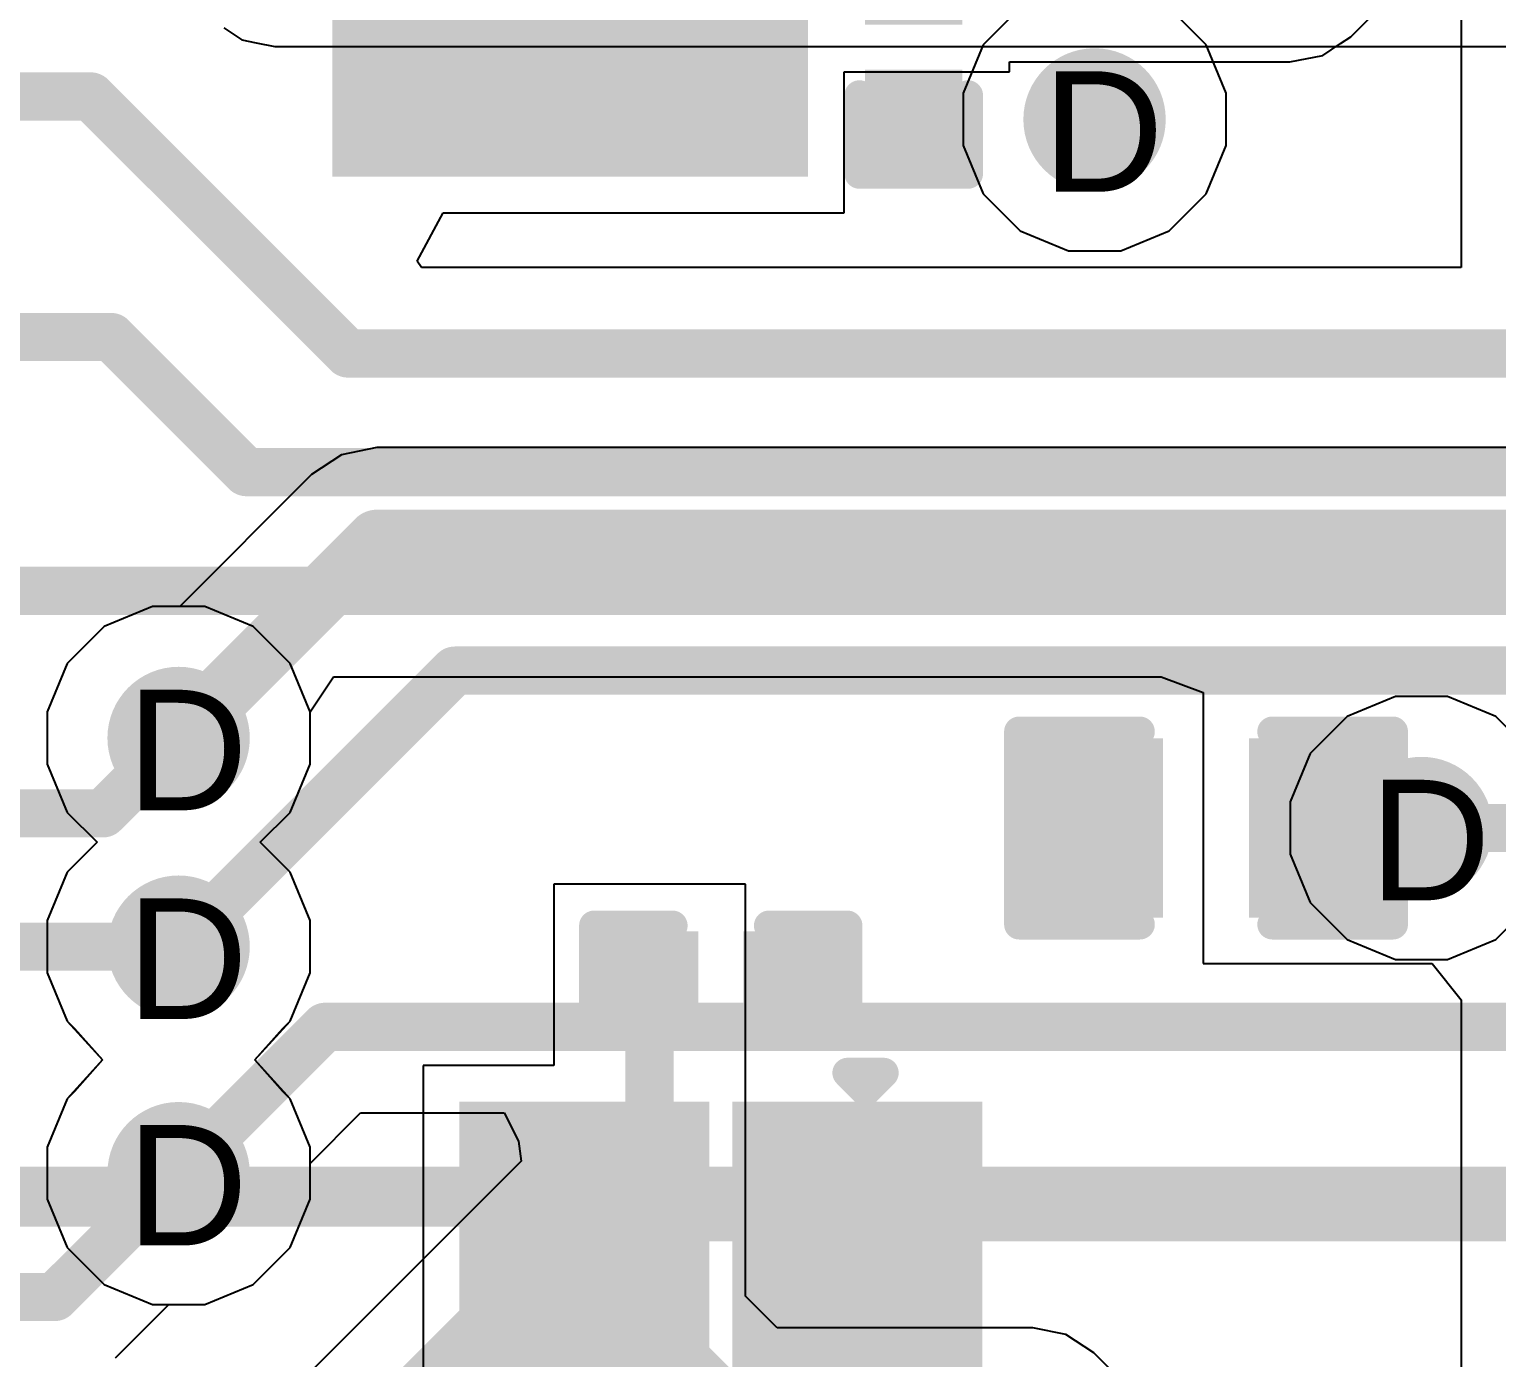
# Model space of a CAD drawing. Header units: inches. Extents: x -11 to 5428, y 0 to 5423.
# Drawn here: x 130.55 to 136.73, y 54.32 to 59.92 of the extents above; entities that cross this region are included whole.
import ezdxf

# ---------------------------------------------------------------- set-up
doc = ezdxf.new("R2010")
doc.units = ezdxf.units.IN
for name, color, linetype in [('Bottom Layer', 5, 'Continuous'), ('Dimension', 6, 'Continuous'), ('Drill Drawing', 1, 'Continuous'), ('GND', 16, 'Continuous'), ('PWR', 76, 'Continuous'), ('Top Layer', 1, 'Continuous'), ('Top Overlay', 2, 'Continuous'), ('Top Paste', 8, 'Continuous'), ('Top Solder', 216, 'Continuous'), ('Via Holes', 16, 'Continuous')]:
    doc.layers.add(name, color=color, linetype=linetype)
doc.styles.add('Arial', font='', dxfattribs={"height": 0.2})
doc.styles.get('Arial').set_extended_font_data('Arial')

# ---------------------------------------------------------------- blocks, each defined once
blk = doc.blocks.new('C___0402_389')
at = {"layer": 'Top Layer'}
for points in [[(-0.6985, -0.3175), (-0.6985, 0.3175), (-0.2413, 0.3175), (-0.2413, -0.3175)], [(0.2413, -0.3175), (0.2413, 0.3175), (0.6985, 0.3175), (0.6985, -0.3175)]]:
    blk.add_hatch(color=1, dxfattribs=at).paths.add_polyline_path(points)
at = {"layer": 'Top Paste'}
for points in [[(-0.6985, -0.3175), (-0.6985, 0.3175), (-0.2413, 0.3175), (-0.2413, -0.3175)], [(0.2413, -0.3175), (0.2413, 0.3175), (0.6985, 0.3175), (0.6985, -0.3175)]]:
    blk.add_hatch(color=8, dxfattribs=at).paths.add_polyline_path(points)
at = {"layer": 'Top Solder'}
for points in [[(-0.7585, -0.3775), (-0.7585, 0.3775), (-0.1813, 0.3775), (-0.1813, -0.3775)], [(0.1813, -0.3775), (0.1813, 0.3775), (0.7585, 0.3775), (0.7585, -0.3775)]]:
    blk.add_hatch(color=216, dxfattribs=at).paths.add_polyline_path(points)
at = {"layer": 'Top Overlay'}
for points in [[(-0.7874, 0.4064, 0.127, 0.127, 0), (-0.2794, 0.4064, 0.127, 0.127, 0)], [(-0.7874, -0.4064, 0.127, 0.127, 0), (-0.7874, 0.4064, 0.127, 0.127, 0)], [(0.2794, 0.4064, 0.127, 0.127, 0), (0.7874, 0.4064, 0.127, 0.127, 0)], [(0.7874, -0.4064, 0.127, 0.127, 0), (0.7874, 0.4064, 0.127, 0.127, 0)], [(-0.7874, -0.4064, 0.127, 0.127, 0), (-0.2794, -0.4064, 0.127, 0.127, 0)], [(0.2794, -0.4064, 0.127, 0.127, 0), (0.7874, -0.4064, 0.127, 0.127, 0)]]:
    blk.add_lwpolyline(points, format="xyseb", dxfattribs=at)
for points in [[(-0.8192, 0.4064, 0.0635, 0.0635, 1), (-0.7557, 0.4064, 0.0635, 0.0635, 1)], [(-0.8192, 0.4064, 0.0635, 0.0635, 1), (-0.7557, 0.4064, 0.0635, 0.0635, 1)], [(-0.3112, 0.4064, 0.0635, 0.0635, 1), (-0.2477, 0.4064, 0.0635, 0.0635, 1)], [(0.2476, 0.4064, 0.0635, 0.0635, 1), (0.3111, 0.4064, 0.0635, 0.0635, 1)], [(0.7556, 0.4064, 0.0635, 0.0635, 1), (0.8191, 0.4064, 0.0635, 0.0635, 1)], [(0.7556, 0.4064, 0.0635, 0.0635, 1), (0.8191, 0.4064, 0.0635, 0.0635, 1)], [(-0.8192, -0.4064, 0.0635, 0.0635, 1), (-0.7557, -0.4064, 0.0635, 0.0635, 1)], [(-0.8192, -0.4064, 0.0635, 0.0635, 1), (-0.7557, -0.4064, 0.0635, 0.0635, 1)], [(-0.3112, -0.4064, 0.0635, 0.0635, 1), (-0.2477, -0.4064, 0.0635, 0.0635, 1)], [(0.2476, -0.4064, 0.0635, 0.0635, 1), (0.3111, -0.4064, 0.0635, 0.0635, 1)], [(0.7556, -0.4064, 0.0635, 0.0635, 1), (0.8191, -0.4064, 0.0635, 0.0635, 1)], [(0.7556, -0.4064, 0.0635, 0.0635, 1), (0.8191, -0.4064, 0.0635, 0.0635, 1)]]:
    blk.add_lwpolyline(points, format="xyseb", close=True, dxfattribs=at)
blk = doc.blocks.new('C___0201_405')
at = {"layer": 'Top Layer'}
for points in [[(-0.45, 0.15), (-0.15, 0.15), (-0.15, -0.15), (-0.45, -0.15)], [(0.15, 0.15), (0.45, 0.15), (0.45, -0.15), (0.15, -0.15)]]:
    blk.add_hatch(color=1, dxfattribs=at).paths.add_polyline_path(points)
at = {"layer": 'Top Paste'}
for points in [[(-0.45, 0.15), (-0.15, 0.15), (-0.15, -0.15), (-0.45, -0.15)], [(0.15, 0.15), (0.45, 0.15), (0.45, -0.15), (0.15, -0.15)]]:
    blk.add_hatch(color=8, dxfattribs=at).paths.add_polyline_path(points)
at = {"layer": 'Top Solder'}
for points in [[(-0.505, 0.205), (-0.095, 0.205), (-0.095, -0.205), (-0.505, -0.205)], [(0.095, 0.205), (0.505, 0.205), (0.505, -0.205), (0.095, -0.205)]]:
    blk.add_hatch(color=216, dxfattribs=at).paths.add_polyline_path(points)
at = {"layer": 'Top Overlay'}
for points in [[(-0.5334, 0.2286, 0.127, 0.127, 0), (-0.5334, -0.2286, 0.127, 0.127, 0)], [(-0.2032, 0.2286, 0.127, 0.127, 0), (-0.5334, 0.2286, 0.127, 0.127, 0)], [(0.5334, 0.2286, 0.127, 0.127, 0), (0.2032, 0.2286, 0.127, 0.127, 0)], [(0.5334, 0.2286, 0.127, 0.127, 0), (0.5334, -0.2286, 0.127, 0.127, 0)], [(-0.2032, -0.2286, 0.127, 0.127, 0), (-0.5334, -0.2286, 0.127, 0.127, 0)], [(0.5334, -0.2286, 0.127, 0.127, 0), (0.2032, -0.2286, 0.127, 0.127, 0)]]:
    blk.add_lwpolyline(points, format="xyseb", dxfattribs=at)
for points in [[(-0.5651, 0.2286, 0.0635, 0.0635, 1), (-0.5016, 0.2286, 0.0635, 0.0635, 1)], [(-0.5651, 0.2286, 0.0635, 0.0635, 1), (-0.5016, 0.2286, 0.0635, 0.0635, 1)], [(-0.2349, 0.2286, 0.0635, 0.0635, 1), (-0.1714, 0.2286, 0.0635, 0.0635, 1)], [(0.1715, 0.2286, 0.0635, 0.0635, 1), (0.235, 0.2286, 0.0635, 0.0635, 1)], [(0.5017, 0.2286, 0.0635, 0.0635, 1), (0.5652, 0.2286, 0.0635, 0.0635, 1)], [(0.5017, 0.2286, 0.0635, 0.0635, 1), (0.5652, 0.2286, 0.0635, 0.0635, 1)], [(-0.5651, -0.2286, 0.0635, 0.0635, 1), (-0.5016, -0.2286, 0.0635, 0.0635, 1)], [(-0.5651, -0.2286, 0.0635, 0.0635, 1), (-0.5016, -0.2286, 0.0635, 0.0635, 1)], [(-0.2349, -0.2286, 0.0635, 0.0635, 1), (-0.1714, -0.2286, 0.0635, 0.0635, 1)], [(0.1715, -0.2286, 0.0635, 0.0635, 1), (0.235, -0.2286, 0.0635, 0.0635, 1)], [(0.5017, -0.2286, 0.0635, 0.0635, 1), (0.5652, -0.2286, 0.0635, 0.0635, 1)], [(0.5017, -0.2286, 0.0635, 0.0635, 1), (0.5652, -0.2286, 0.0635, 0.0635, 1)]]:
    blk.add_lwpolyline(points, format="xyseb", close=True, dxfattribs=at)
blk = doc.blocks.new('C___0201_408')
at = {"layer": 'Top Layer'}
for points in [[(-0.45, 0.15), (-0.15, 0.15), (-0.15, -0.15), (-0.45, -0.15)], [(0.15, 0.15), (0.45, 0.15), (0.45, -0.15), (0.15, -0.15)]]:
    blk.add_hatch(color=1, dxfattribs=at).paths.add_polyline_path(points)
at = {"layer": 'Top Paste'}
for points in [[(-0.45, 0.15), (-0.15, 0.15), (-0.15, -0.15), (-0.45, -0.15)], [(0.15, 0.15), (0.45, 0.15), (0.45, -0.15), (0.15, -0.15)]]:
    blk.add_hatch(color=8, dxfattribs=at).paths.add_polyline_path(points)
at = {"layer": 'Top Solder'}
for points in [[(-0.505, 0.205), (-0.095, 0.205), (-0.095, -0.205), (-0.505, -0.205)], [(0.095, 0.205), (0.505, 0.205), (0.505, -0.205), (0.095, -0.205)]]:
    blk.add_hatch(color=216, dxfattribs=at).paths.add_polyline_path(points)
at = {"layer": 'Top Overlay'}
for points in [[(-0.5334, 0.2286, 0.127, 0.127, 0), (-0.2032, 0.2286, 0.127, 0.127, 0)], [(-0.5334, 0.2286, 0.127, 0.127, 0), (-0.5334, -0.2286, 0.127, 0.127, 0)], [(0.2032, 0.2286, 0.127, 0.127, 0), (0.5334, 0.2286, 0.127, 0.127, 0)], [(0.5334, 0.2286, 0.127, 0.127, 0), (0.5334, -0.2286, 0.127, 0.127, 0)], [(-0.5334, -0.2286, 0.127, 0.127, 0), (-0.2032, -0.2286, 0.127, 0.127, 0)], [(0.2032, -0.2286, 0.127, 0.127, 0), (0.5334, -0.2286, 0.127, 0.127, 0)]]:
    blk.add_lwpolyline(points, format="xyseb", dxfattribs=at)
for points in [[(-0.5652, 0.2286, 0.0635, 0.0635, 1), (-0.5017, 0.2286, 0.0635, 0.0635, 1)], [(-0.5652, 0.2286, 0.0635, 0.0635, 1), (-0.5017, 0.2286, 0.0635, 0.0635, 1)], [(-0.235, 0.2286, 0.0635, 0.0635, 1), (-0.1715, 0.2286, 0.0635, 0.0635, 1)], [(0.1714, 0.2286, 0.0635, 0.0635, 1), (0.2349, 0.2286, 0.0635, 0.0635, 1)], [(0.5016, 0.2286, 0.0635, 0.0635, 1), (0.5651, 0.2286, 0.0635, 0.0635, 1)], [(0.5016, 0.2286, 0.0635, 0.0635, 1), (0.5651, 0.2286, 0.0635, 0.0635, 1)], [(-0.5652, -0.2286, 0.0635, 0.0635, 1), (-0.5017, -0.2286, 0.0635, 0.0635, 1)], [(-0.5652, -0.2286, 0.0635, 0.0635, 1), (-0.5017, -0.2286, 0.0635, 0.0635, 1)], [(-0.235, -0.2286, 0.0635, 0.0635, 1), (-0.1715, -0.2286, 0.0635, 0.0635, 1)], [(0.1714, -0.2286, 0.0635, 0.0635, 1), (0.2349, -0.2286, 0.0635, 0.0635, 1)], [(0.5016, -0.2286, 0.0635, 0.0635, 1), (0.5651, -0.2286, 0.0635, 0.0635, 1)], [(0.5016, -0.2286, 0.0635, 0.0635, 1), (0.5651, -0.2286, 0.0635, 0.0635, 1)]]:
    blk.add_lwpolyline(points, format="xyseb", close=True, dxfattribs=at)
blk = doc.blocks.new('Q22FA12800090_515')
at = {"layer": 'Top Layer'}
for points in [[(-0.475, 0.425), (0.475, 0.425), (0.475, -0.425), (-0.475, -0.425)], [(0.975, 0.425), (1.925, 0.425), (1.925, -0.425), (0.975, -0.425)], [(-0.475, -0.725), (0.475, -0.725), (0.475, -1.575), (-0.475, -1.575)], [(0.975, -0.725), (1.925, -0.725), (1.925, -1.575), (0.975, -1.575)]]:
    blk.add_hatch(color=1, dxfattribs=at).paths.add_polyline_path(points)
at = {"layer": 'Top Paste'}
for points in [[(-0.475, 0.425), (0.475, 0.425), (0.475, -0.425), (-0.475, -0.425)], [(0.975, 0.425), (1.925, 0.425), (1.925, -0.425), (0.975, -0.425)], [(-0.475, -0.725), (0.475, -0.725), (0.475, -1.575), (-0.475, -1.575)], [(0.975, -0.725), (1.925, -0.725), (1.925, -1.575), (0.975, -1.575)]]:
    blk.add_hatch(color=8, dxfattribs=at).paths.add_polyline_path(points)
at = {"layer": 'Top Solder'}
for points in [[(-0.5766, 0.5266), (0.5766, 0.5266), (0.5766, -0.5266), (-0.5766, -0.5266)], [(0.8734, 0.5266), (2.0266, 0.5266), (2.0266, -0.5266), (0.8734, -0.5266)], [(-0.5766, -0.6234), (0.5766, -0.6234), (0.5766, -1.6766), (-0.5766, -1.6766)], [(0.8734, -0.6234), (2.0266, -0.6234), (2.0266, -1.6766), (0.8734, -1.6766)]]:
    blk.add_hatch(color=216, dxfattribs=at).paths.add_polyline_path(points)
at = {"layer": 'Top Overlay'}
for points in [[(0.7758, 0.2886, 0.127, 0.127, 0), (0.6742, 0.2886, 0.127, 0.127, 0)], [(-0.6974, -0.0416, 0.127, 0.127, 0), (-0.6974, 0.1108, 0.127, 0.127, 0)], [(-0.6212, 0.0346, 0.127, 0.127, 0), (-0.6974, 0.1108, 0.127, 0.127, 0)], [(-0.6974, -0.0416, 0.127, 0.127, 0), (-0.6212, 0.0346, 0.127, 0.127, 0)], [(0.7758, -1.4132, 0.127, 0.127, 0), (0.6742, -1.4132, 0.127, 0.127, 0)]]:
    blk.add_lwpolyline(points, format="xyseb", dxfattribs=at)
for points in [[(0.6424, 0.2886, 0.0635, 0.0635, 1), (0.7059, 0.2886, 0.0635, 0.0635, 1)], [(0.744, 0.2886, 0.0635, 0.0635, 1), (0.8075, 0.2886, 0.0635, 0.0635, 1)], [(-0.7292, 0.1108, 0.0635, 0.0635, 1), (-0.6657, 0.1108, 0.0635, 0.0635, 1)], [(-0.7292, 0.1108, 0.0635, 0.0635, 1), (-0.6657, 0.1108, 0.0635, 0.0635, 1)], [(-0.653, 0.0346, 0.0635, 0.0635, 1), (-0.5895, 0.0346, 0.0635, 0.0635, 1)], [(-0.653, 0.0346, 0.0635, 0.0635, 1), (-0.5895, 0.0346, 0.0635, 0.0635, 1)], [(-0.7292, -0.0416, 0.0635, 0.0635, 1), (-0.6657, -0.0416, 0.0635, 0.0635, 1)], [(-0.7292, -0.0416, 0.0635, 0.0635, 1), (-0.6657, -0.0416, 0.0635, 0.0635, 1)], [(0.6424, -1.4132, 0.0635, 0.0635, 1), (0.7059, -1.4132, 0.0635, 0.0635, 1)], [(0.744, -1.4132, 0.0635, 0.0635, 1), (0.8075, -1.4132, 0.0635, 0.0635, 1)]]:
    blk.add_lwpolyline(points, format="xyseb", close=True, dxfattribs=at)
blk = doc.blocks.new('NX3215SA_32_768K_STD_MUA_8__516')
at = {"layer": 'Top Layer'}
for points in [[(-1.75, 0.9), (-0.75, 0.9), (-0.75, -0.9), (-1.75, -0.9)], [(0.75, 0.9), (1.75, 0.9), (1.75, -0.9), (0.75, -0.9)]]:
    blk.add_hatch(color=1, dxfattribs=at).paths.add_polyline_path(points)
at = {"layer": 'Top Paste'}
for points in [[(-1.75, 0.9), (-0.75, 0.9), (-0.75, -0.9), (-1.75, -0.9)], [(0.75, 0.9), (1.75, 0.9), (1.75, -0.9), (0.75, -0.9)]]:
    blk.add_hatch(color=8, dxfattribs=at).paths.add_polyline_path(points)
at = {"layer": 'Top Solder'}
for points in [[(-1.8516, 1.0016), (-0.6484, 1.0016), (-0.6484, -1.0016), (-1.8516, -1.0016)], [(0.6484, 1.0016), (1.8516, 1.0016), (1.8516, -1.0016), (0.6484, -1.0016)]]:
    blk.add_hatch(color=216, dxfattribs=at).paths.add_polyline_path(points)
at = {"layer": 'Top Overlay'}
for points in [[(-0.508, 0.7874, 0.127, 0.127, 0), (0.508, 0.7874, 0.127, 0.127, 0)], [(-0.508, -0.7874, 0.127, 0.127, 0), (0.508, -0.7874, 0.127, 0.127, 0)]]:
    blk.add_lwpolyline(points, format="xyseb", dxfattribs=at)
for points in [[(-0.5397, 0.7874, 0.0635, 0.0635, 1), (-0.4762, 0.7874, 0.0635, 0.0635, 1)], [(0.4763, 0.7874, 0.0635, 0.0635, 1), (0.5398, 0.7874, 0.0635, 0.0635, 1)], [(-0.5397, -0.7874, 0.0635, 0.0635, 1), (-0.4762, -0.7874, 0.0635, 0.0635, 1)], [(0.4763, -0.7874, 0.0635, 0.0635, 1), (0.5398, -0.7874, 0.0635, 0.0635, 1)]]:
    blk.add_lwpolyline(points, format="xyseb", close=True, dxfattribs=at)

msp = doc.modelspace()

# ---------------------------------------------------------------- hatches: boundary and pattern name
at = {"layer": 'Bottom Layer'}
h = msp.add_hatch(color=5, dxfattribs=at)
edge = h.paths.add_edge_path()
edge.add_arc((135.039, 59.5403), 0.3, 0, 360)
h = msp.add_hatch(color=5, dxfattribs=at)
edge = h.paths.add_edge_path()
edge.add_arc((131.1794, 56.9333), 0.3, 0, 360)
h = msp.add_hatch(color=5, dxfattribs=at)
edge = h.paths.add_edge_path()
edge.add_arc((136.4167, 56.5538), 0.3, 0, 360)
h = msp.add_hatch(color=5, dxfattribs=at)
edge = h.paths.add_edge_path()
edge.add_arc((131.1794, 56.0538), 0.3, 0, 360)
h = msp.add_hatch(color=5, dxfattribs=at)
edge = h.paths.add_edge_path()
edge.add_arc((131.1794, 55.0991), 0.3, 0, 360)
at = {"layer": 'GND'}
h = msp.add_hatch(color=16, dxfattribs=at)
edge = h.paths.add_edge_path()
edge.add_arc((135.039, 59.5403), 0.3, 0, 360)
h = msp.add_hatch(color=16, dxfattribs=at)
edge = h.paths.add_edge_path()
edge.add_arc((131.1794, 56.9333), 0.3, 0, 360)
h = msp.add_hatch(color=16, dxfattribs=at)
edge = h.paths.add_edge_path()
edge.add_arc((136.4167, 56.5538), 0.3, 0, 360)
h = msp.add_hatch(color=16, dxfattribs=at)
edge = h.paths.add_edge_path()
edge.add_arc((131.1794, 56.0538), 0.3, 0, 360)
h = msp.add_hatch(color=16, dxfattribs=at)
edge = h.paths.add_edge_path()
edge.add_arc((131.1794, 55.0991), 0.3, 0, 360)
at = {"layer": 'PWR'}
h = msp.add_hatch(color=76, dxfattribs=at)
edge = h.paths.add_edge_path()
edge.add_arc((135.039, 59.5403), 0.3, 0, 360)
h = msp.add_hatch(color=76, dxfattribs=at)
edge = h.paths.add_edge_path()
edge.add_arc((131.1794, 56.9333), 0.3, 0, 360)
h = msp.add_hatch(color=76, dxfattribs=at)
edge = h.paths.add_edge_path()
edge.add_arc((136.4167, 56.5538), 0.3, 0, 360)
h = msp.add_hatch(color=76, dxfattribs=at)
edge = h.paths.add_edge_path()
edge.add_arc((131.1794, 56.0538), 0.3, 0, 360)
h = msp.add_hatch(color=76, dxfattribs=at)
edge = h.paths.add_edge_path()
edge.add_arc((131.1794, 55.0991), 0.3, 0, 360)
at = {"layer": 'Top Layer'}
h = msp.add_hatch(color=1, dxfattribs=at)
edge = h.paths.add_edge_path()
edge.add_arc((135.039, 59.5403), 0.3, 0, 360)
h = msp.add_hatch(color=1, dxfattribs=at)
edge = h.paths.add_edge_path()
edge.add_arc((131.1794, 56.9333), 0.3, 0, 360)
h = msp.add_hatch(color=1, dxfattribs=at)
edge = h.paths.add_edge_path()
edge.add_arc((136.4167, 56.5538), 0.3, 0, 360)
h = msp.add_hatch(color=1, dxfattribs=at)
edge = h.paths.add_edge_path()
edge.add_arc((131.1794, 56.0538), 0.3, 0, 360)
h = msp.add_hatch(color=1, dxfattribs=at)
edge = h.paths.add_edge_path()
edge.add_arc((131.1794, 55.0991), 0.3, 0, 360)
at = {"layer": 'Via Holes'}
h = msp.add_hatch(color=7, dxfattribs=at)
edge = h.paths.add_edge_path()
edge.add_arc((135.039, 59.5403), 0.15, 0, 360)
h = msp.add_hatch(color=7, dxfattribs=at)
edge = h.paths.add_edge_path()
edge.add_arc((131.1794, 56.9333), 0.15, 0, 360)
h = msp.add_hatch(color=7, dxfattribs=at)
edge = h.paths.add_edge_path()
edge.add_arc((136.4167, 56.5538), 0.15, 0, 360)
h = msp.add_hatch(color=7, dxfattribs=at)
edge = h.paths.add_edge_path()
edge.add_arc((131.1794, 56.0538), 0.15, 0, 360)
h = msp.add_hatch(color=7, dxfattribs=at)
edge = h.paths.add_edge_path()
edge.add_arc((131.1794, 55.0991), 0.15, 0, 360)

# ---------------------------------------------------------------- linework, layer by layer
at = {"layer": 'Bottom Layer'}
for p, q in [((131.3704, 59.9262), (131.4456, 59.876)), ((131.4456, 59.876), (131.4456, 59.876)), ((131.4456, 59.876), (131.4456, 59.876)), ((131.4456, 59.876), (131.5067, 59.8638)), ((131.5067, 59.8638), (131.5843, 59.8484)), ((131.5843, 59.8484), (139.9869, 59.8484)), ((131.8659, 58.1273), (131.7399, 58.0431)), ((132.0146, 58.1569), (131.8659, 58.1273)), ((140.5978, 58.1569), (132.0146, 58.1569)), ((131.7399, 58.0431), (131.1841, 57.4873)), ((131.0692, 57.4873), (130.8656, 57.403)), ((131.1841, 57.4873), (131.0692, 57.4873)), ((130.8656, 57.403), (130.7098, 57.2471)), ((130.7098, 57.2471), (130.6254, 57.0435)), ((130.6254, 57.0435), (130.6254, 56.8231)), ((130.6254, 56.8231), (130.7098, 56.6195)), ((130.7098, 56.6195), (130.8357, 56.4935)), ((130.8357, 56.4935), (130.7098, 56.3676)), ((130.7098, 56.3676), (130.6254, 56.164)), ((130.6254, 56.164), (130.6254, 55.9436)), ((130.6254, 55.9436), (130.7098, 55.74)), ((130.7098, 55.74), (130.7406, 55.7092)), ((130.7406, 55.7092), (130.8588, 55.5765)), ((130.8588, 55.5765), (130.7406, 55.4437)), ((130.7098, 55.4129), (130.6254, 55.2093)), ((130.7406, 55.4437), (130.7098, 55.4129)), ((131.7334, 55.1404), (131.9463, 55.3533)), ((131.9463, 55.3533), (132.5513, 55.3533)), ((132.5513, 55.3533), (132.6113, 55.2336)), ((132.6113, 55.2336), (132.6229, 55.1501)), ((130.6254, 55.2093), (130.6254, 54.9889)), ((132.6229, 55.1501), (131.2207, 53.7478)), ((131.7334, 54.9889), (131.7334, 55.1404)), ((130.6254, 54.9889), (130.7098, 54.7853)), ((131.6491, 54.7853), (131.7334, 54.9889)), ((130.7098, 54.7853), (130.8656, 54.6295)), ((131.4932, 54.6295), (131.6491, 54.7853)), ((130.8656, 54.6295), (131.0692, 54.5451)), ((131.2896, 54.5451), (131.4932, 54.6295)), ((131.0692, 54.5451), (131.2896, 54.5451))]:
    msp.add_line(p, q, dxfattribs=at)
for points in [[(131.1794, 56.9333, 0.254, 0.254, 0), (132.0146, 57.7685, 0.254, 0.254, 0)], [(132.0146, 57.7685, 0.254, 0.254, 0), (140.9928, 57.7685, 0.254, 0.254, 0)], [(131.1794, 56.0538, 0.2032, 0.2032, 0), (132.343, 57.2173, 0.2032, 0.2032, 0)], [(132.343, 57.2173, 0.2032, 0.2032, 0), (136.9686, 57.2173, 0.2032, 0.2032, 0)], [(131.1794, 55.0991, 0.2032, 0.2032, 0), (131.7962, 55.7158, 0.2032, 0.2032, 0)], [(131.7962, 55.7158, 0.2032, 0.2032, 0), (141.3117, 55.7158, 0.2032, 0.2032, 0)], [(131.1794, 53.1938, 0.2032, 0.2032, 0), (132.8994, 54.9138, 0.2032, 0.2032, 0)], [(132.8994, 54.9138, 0.2032, 0.2032, 0), (140.9928, 54.9138, 0.2032, 0.2032, 0)]]:
    msp.add_lwpolyline(points, format="xyseb", dxfattribs=at)
for points in [[(131.9511, 57.7685, 0.127, 0.127, 1), (132.0781, 57.7685, 0.127, 0.127, 1)], [(131.9511, 57.7685, 0.127, 0.127, 1), (132.0781, 57.7685, 0.127, 0.127, 1)], [(132.2922, 57.2173, 0.1016, 0.1016, 1), (132.3938, 57.2173, 0.1016, 0.1016, 1)], [(132.2922, 57.2173, 0.1016, 0.1016, 1), (132.3938, 57.2173, 0.1016, 0.1016, 1)], [(131.1159, 56.9333, 0.127, 0.127, 1), (131.2429, 56.9333, 0.127, 0.127, 1)], [(131.1286, 56.0538, 0.1016, 0.1016, 1), (131.2302, 56.0538, 0.1016, 0.1016, 1)], [(131.7454, 55.7158, 0.1016, 0.1016, 1), (131.847, 55.7158, 0.1016, 0.1016, 1)], [(131.7454, 55.7158, 0.1016, 0.1016, 1), (131.847, 55.7158, 0.1016, 0.1016, 1)], [(131.1286, 55.0991, 0.1016, 0.1016, 1), (131.2302, 55.0991, 0.1016, 0.1016, 1)], [(132.8486, 54.9138, 0.1016, 0.1016, 1), (132.9502, 54.9138, 0.1016, 0.1016, 1)], [(132.8486, 54.9138, 0.1016, 0.1016, 1), (132.9502, 54.9138, 0.1016, 0.1016, 1)]]:
    msp.add_lwpolyline(points, format="xyseb", close=True, dxfattribs=at)
at = {"layer": 'Dimension'}
msp.add_lwpolyline([(0, 55, 0.254, 0.254, 0), (344, 55, 0.254, 0.254, 0)], format="xyseb", dxfattribs=at)
at = {"layer": 'GND'}
for p, q in [((131.0692, 57.4873), (130.8656, 57.403)), ((131.2896, 57.4873), (131.0692, 57.4873)), ((131.4932, 57.403), (131.2896, 57.4873)), ((130.8656, 57.403), (130.7098, 57.2471)), ((131.6491, 57.2471), (131.4932, 57.403)), ((130.7098, 57.2471), (130.6254, 57.0435)), ((131.7334, 57.0435), (131.6491, 57.2471)), ((136.3065, 57.1078), (136.1029, 57.0235)), ((136.5269, 57.1078), (136.3065, 57.1078)), ((136.7305, 57.0235), (136.5269, 57.1078)), ((130.6254, 57.0435), (130.6254, 56.8231)), ((131.7334, 56.8231), (131.7334, 57.0435)), ((136.1029, 57.0235), (135.947, 56.8676)), ((136.8864, 56.8676), (136.7305, 57.0235)), ((130.6254, 56.8231), (130.7098, 56.6195)), ((131.6491, 56.6195), (131.7334, 56.8231)), ((135.947, 56.8676), (135.8627, 56.664)), ((135.8627, 56.664), (135.8627, 56.4436)), ((130.7098, 56.6195), (130.8357, 56.4935)), ((131.5232, 56.4935), (131.6491, 56.6195)), ((130.8357, 56.4935), (130.7098, 56.3676)), ((131.6491, 56.3676), (131.5232, 56.4935)), ((135.8627, 56.4436), (135.947, 56.24)), ((130.7098, 56.3676), (130.6254, 56.164)), ((131.7334, 56.164), (131.6491, 56.3676)), ((135.947, 56.24), (136.1029, 56.0842)), ((136.7305, 56.0842), (136.8864, 56.24)), ((130.6254, 56.164), (130.6254, 55.9436)), ((131.7334, 55.9436), (131.7334, 56.164)), ((136.1029, 56.0842), (136.3065, 55.9998)), ((136.5269, 55.9998), (136.7305, 56.0842)), ((136.3065, 55.9998), (136.5269, 55.9998)), ((130.6254, 55.9436), (130.7098, 55.74)), ((131.6491, 55.74), (131.7334, 55.9436)), ((130.7098, 55.74), (130.8586, 55.5765)), ((131.5002, 55.5765), (131.6491, 55.74)), ((130.8586, 55.5765), (130.7098, 55.4129)), ((131.6491, 55.4129), (131.5002, 55.5765)), ((130.7098, 55.4129), (130.6254, 55.2093)), ((131.7334, 55.2093), (131.6491, 55.4129)), ((130.6254, 55.2093), (130.6254, 54.9889)), ((131.7334, 54.9889), (131.7334, 55.2093)), ((130.6254, 54.9889), (130.7098, 54.7853)), ((131.6491, 54.7853), (131.7334, 54.9889)), ((130.7098, 54.7853), (130.8656, 54.6295)), ((131.4932, 54.6295), (131.6491, 54.7853)), ((130.8656, 54.6295), (131.0692, 54.5451)), ((131.2896, 54.5451), (131.4932, 54.6295)), ((131.0692, 54.5451), (131.2896, 54.5451))]:
    msp.add_line(p, q, dxfattribs=at)
at = {"layer": 'PWR'}
for p, q in [((134.7252, 60.01), (134.5694, 59.8541)), ((135.5087, 59.8541), (135.3528, 60.01)), ((134.5694, 59.8541), (134.485, 59.6505)), ((135.593, 59.6505), (135.5087, 59.8541)), ((134.485, 59.6505), (134.485, 59.4301)), ((135.593, 59.4301), (135.593, 59.6505)), ((134.485, 59.4301), (134.5694, 59.2265)), ((135.5087, 59.2265), (135.593, 59.4301)), ((134.5694, 59.2265), (134.7252, 59.0706)), ((135.3528, 59.0706), (135.5087, 59.2265)), ((134.7252, 59.0706), (134.9288, 58.9863)), ((135.1492, 58.9863), (135.3528, 59.0706)), ((134.9288, 58.9863), (135.1492, 58.9863)), ((131.0692, 57.4873), (130.8656, 57.403)), ((131.2896, 57.4873), (131.0692, 57.4873)), ((131.4932, 57.403), (131.2896, 57.4873)), ((130.8656, 57.403), (130.7098, 57.2471)), ((131.6491, 57.2471), (131.4932, 57.403)), ((130.7098, 57.2471), (130.6254, 57.0435)), ((131.7334, 57.0435), (131.6491, 57.2471)), ((130.6254, 57.0435), (130.6254, 56.8231)), ((131.7334, 56.8231), (131.7334, 57.0435)), ((130.6254, 56.8231), (130.7098, 56.6195)), ((131.6491, 56.6195), (131.7334, 56.8231)), ((130.7098, 56.6195), (130.8357, 56.4935)), ((131.5232, 56.4935), (131.6491, 56.6195)), ((130.8357, 56.4935), (130.7098, 56.3676)), ((131.6491, 56.3676), (131.5232, 56.4935)), ((130.7098, 56.3676), (130.6254, 56.164)), ((131.7334, 56.164), (131.6491, 56.3676)), ((130.6254, 56.164), (130.6254, 55.9436)), ((131.7334, 55.9436), (131.7334, 56.164)), ((130.6254, 55.9436), (130.7098, 55.74)), ((131.6491, 55.74), (131.7334, 55.9436)), ((130.7098, 55.74), (130.8586, 55.5765)), ((131.5002, 55.5765), (131.6491, 55.74)), ((130.8586, 55.5765), (130.7098, 55.4129)), ((131.6491, 55.4129), (131.5002, 55.5765)), ((130.7098, 55.4129), (130.6254, 55.2093)), ((131.7334, 55.2093), (131.6491, 55.4129)), ((130.6254, 55.2093), (130.6254, 54.9889)), ((131.7334, 54.9889), (131.7334, 55.2093)), ((130.6254, 54.9889), (130.7098, 54.7853)), ((131.6491, 54.7853), (131.7334, 54.9889)), ((130.7098, 54.7853), (130.8656, 54.6295)), ((131.4932, 54.6295), (131.6491, 54.7853)), ((130.8656, 54.6295), (131.0692, 54.5451)), ((131.2896, 54.5451), (131.4932, 54.6295)), ((131.0692, 54.5451), (131.2896, 54.5451))]:
    msp.add_line(p, q, dxfattribs=at)
at = {"layer": 'Top Layer'}
for p, q in [((136.1184, 59.8888), (136.3806, 60.151)), ((136.5838, 60.094), (136.5838, 58.9164)), ((136.0008, 59.8102), (136.076, 59.8604)), ((136.076, 59.8604), (136.1184, 59.8887)), ((136.1184, 59.8887), (136.1184, 59.8888)), ((136.1184, 59.8888), (136.1184, 59.8888)), ((135.862, 59.7826), (136.0007, 59.8102)), ((136.0007, 59.8102), (136.0008, 59.8102)), ((136.0008, 59.8102), (136.0008, 59.8102)), ((133.9834, 59.1466), (133.9834, 59.7411)), ((133.9834, 59.7411), (134.681, 59.7411)), ((134.681, 59.7411), (134.681, 59.7826)), ((134.681, 59.7826), (135.862, 59.7826)), ((135.862, 59.7826), (135.862, 59.7826)), ((135.862, 59.7826), (135.862, 59.7826)), ((132.185, 58.9434), (132.2936, 59.1466)), ((132.2936, 59.1466), (133.9834, 59.1466)), ((132.203, 58.9164), (132.185, 58.9434)), ((136.5838, 58.9164), (132.203, 58.9164)), ((131.7334, 57.0435), (131.8322, 57.1913)), ((131.8322, 57.1913), (135.3203, 57.1913)), ((135.3203, 57.1913), (135.4962, 57.1253)), ((135.4962, 57.1253), (135.4962, 55.9823)), ((131.7334, 56.8231), (131.7334, 57.0435)), ((131.6491, 56.6195), (131.7334, 56.8231)), ((131.5232, 56.4935), (131.6491, 56.6195)), ((131.6491, 56.3676), (131.5232, 56.4935)), ((131.7334, 56.164), (131.6491, 56.3676)), ((133.568, 56.3178), (132.76, 56.3178)), ((132.76, 56.3178), (132.76, 55.5535)), ((133.568, 55.5535), (133.568, 56.3178)), ((131.7334, 55.9436), (131.7334, 56.164)), ((135.4962, 55.9823), (136.4614, 55.9823)), ((136.4614, 55.9823), (136.5838, 55.8298)), ((131.6491, 55.74), (131.7334, 55.9436)), ((136.5838, 55.8298), (136.5838, 55.1598)), ((131.5001, 55.5765), (131.6183, 55.7092)), ((131.6183, 55.7092), (131.6491, 55.74)), ((131.6183, 55.4437), (131.5001, 55.5765)), ((132.76, 55.5535), (132.2104, 55.5535)), ((132.2104, 55.5535), (132.2104, 54.0955)), ((133.5684, 55.5535), (133.568, 55.5535)), ((133.5684, 54.5809), (133.5684, 55.5535)), ((131.6491, 55.4129), (131.6183, 55.4437)), ((131.7334, 55.2093), (131.6491, 55.4129)), ((131.7334, 54.9889), (131.7334, 55.2093)), ((136.5838, 55.1598), (136.5838, 53.9164)), ((131.6491, 54.7853), (131.7334, 54.9889)), ((131.4932, 54.6295), (131.6491, 54.7853)), ((131.2896, 54.5451), (131.4932, 54.6295)), ((130.914, 54.3209), (131.1382, 54.5451)), ((131.1382, 54.5451), (131.2896, 54.5451)), ((133.7019, 54.4474), (133.5684, 54.5809)), ((134.7794, 54.4474), (133.7019, 54.4474)), ((134.9182, 54.4198), (134.7794, 54.4474)), ((134.7794, 54.4474), (134.7794, 54.4474)), ((135.0358, 54.3412), (134.9182, 54.4198)), ((135.4606, 53.9164), (135.0358, 54.3412))]:
    msp.add_line(p, q, dxfattribs=at)
for points in [[(129.8066, 59.6371, 0.2032, 0.2032, 0), (130.8097, 59.6371, 0.2032, 0.2032, 0)], [(130.8097, 59.6371, 0.2032, 0.2032, 0), (131.893, 58.5538, 0.2032, 0.2032, 0)], [(129.8066, 58.6232, 0.2032, 0.2032, 0), (130.8954, 58.6232, 0.2032, 0.2032, 0)], [(130.8954, 58.6232, 0.2032, 0.2032, 0), (131.4648, 58.0538, 0.2032, 0.2032, 0)], [(131.893, 58.5538, 0.2032, 0.2032, 0), (137.6178, 58.5538, 0.2032, 0.2032, 0)], [(131.4648, 58.0538, 0.2032, 0.2032, 0), (137.6178, 58.0538, 0.2032, 0.2032, 0)], [(129.8854, 57.5538, 0.2032, 0.2032, 0), (137.6178, 57.5538, 0.2032, 0.2032, 0)], [(130.8619, 56.6158, 0.2032, 0.2032, 0), (131.1794, 56.9333, 0.2032, 0.2032, 0)], [(129.8066, 56.6158, 0.2032, 0.2032, 0), (130.8619, 56.6158, 0.2032, 0.2032, 0)], [(135.9788, 56.5538, 0.2032, 0.2032, 0), (136.4167, 56.5538, 0.2032, 0.2032, 0)], [(136.4167, 56.5538, 0.2032, 0.2032, 0), (137.6178, 56.5538, 0.2032, 0.2032, 0)], [(130.1717, 56.0538, 0.2032, 0.2032, 0), (131.1794, 56.0538, 0.2032, 0.2032, 0)], [(133.164, 55.0991, 0.2032, 0.2032, 0), (133.164, 55.9138, 0.2032, 0.2032, 0)], [(130.6576, 54.5773, 0.2032, 0.2032, 0), (131.1794, 55.0991, 0.2032, 0.2032, 0)], [(132.8894, 54.8245, 0.2032, 0.2032, 0), (133.164, 55.0991, 0.2032, 0.2032, 0)], [(132.8894, 54.8245, 0.2032, 0.2032, 0), (133.2128, 54.5011, 0.2032, 0.2032, 0)], [(129.8066, 54.5773, 0.2032, 0.2032, 0), (130.6576, 54.5773, 0.2032, 0.2032, 0)], [(133.2128, 54.4237, 0.2032, 0.2032, 0), (133.2128, 54.5011, 0.2032, 0.2032, 0)], [(133.2128, 54.4237, 0.2032, 0.2032, 0), (133.5517, 54.0848, 0.2032, 0.2032, 0)]]:
    msp.add_lwpolyline(points, format="xyseb", dxfattribs=at)
for points in [[(130.7589, 59.6371, 0.1016, 0.1016, 1), (130.8605, 59.6371, 0.1016, 0.1016, 1)], [(130.7589, 59.6371, 0.1016, 0.1016, 1), (130.8605, 59.6371, 0.1016, 0.1016, 1)], [(130.8446, 58.6232, 0.1016, 0.1016, 1), (130.9462, 58.6232, 0.1016, 0.1016, 1)], [(130.8446, 58.6232, 0.1016, 0.1016, 1), (130.9462, 58.6232, 0.1016, 0.1016, 1)], [(131.8422, 58.5538, 0.1016, 0.1016, 1), (131.9438, 58.5538, 0.1016, 0.1016, 1)], [(131.8422, 58.5538, 0.1016, 0.1016, 1), (131.9438, 58.5538, 0.1016, 0.1016, 1)], [(131.414, 58.0538, 0.1016, 0.1016, 1), (131.5156, 58.0538, 0.1016, 0.1016, 1)], [(131.414, 58.0538, 0.1016, 0.1016, 1), (131.5156, 58.0538, 0.1016, 0.1016, 1)], [(131.1286, 56.9333, 0.1016, 0.1016, 1), (131.2302, 56.9333, 0.1016, 0.1016, 1)], [(130.8111, 56.6158, 0.1016, 0.1016, 1), (130.9127, 56.6158, 0.1016, 0.1016, 1)], [(130.8111, 56.6158, 0.1016, 0.1016, 1), (130.9127, 56.6158, 0.1016, 0.1016, 1)], [(135.928, 56.5538, 0.1016, 0.1016, 1), (136.0296, 56.5538, 0.1016, 0.1016, 1)], [(136.3659, 56.5538, 0.1016, 0.1016, 1), (136.4675, 56.5538, 0.1016, 0.1016, 1)], [(136.3659, 56.5538, 0.1016, 0.1016, 1), (136.4675, 56.5538, 0.1016, 0.1016, 1)], [(131.1286, 56.0538, 0.1016, 0.1016, 1), (131.2302, 56.0538, 0.1016, 0.1016, 1)], [(133.1132, 55.9138, 0.1016, 0.1016, 1), (133.2148, 55.9138, 0.1016, 0.1016, 1)], [(131.1286, 55.0991, 0.1016, 0.1016, 1), (131.2302, 55.0991, 0.1016, 0.1016, 1)], [(133.1132, 55.0991, 0.1016, 0.1016, 1), (133.2148, 55.0991, 0.1016, 0.1016, 1)], [(133.1132, 55.0991, 0.1016, 0.1016, 1), (133.2148, 55.0991, 0.1016, 0.1016, 1)], [(132.8386, 54.8245, 0.1016, 0.1016, 1), (132.9402, 54.8245, 0.1016, 0.1016, 1)], [(132.8386, 54.8245, 0.1016, 0.1016, 1), (132.9402, 54.8245, 0.1016, 0.1016, 1)], [(130.6068, 54.5773, 0.1016, 0.1016, 1), (130.7084, 54.5773, 0.1016, 0.1016, 1)], [(130.6068, 54.5773, 0.1016, 0.1016, 1), (130.7084, 54.5773, 0.1016, 0.1016, 1)], [(133.162, 54.5011, 0.1016, 0.1016, 1), (133.2636, 54.5011, 0.1016, 0.1016, 1)], [(133.162, 54.5011, 0.1016, 0.1016, 1), (133.2636, 54.5011, 0.1016, 0.1016, 1)], [(133.162, 54.4237, 0.1016, 0.1016, 1), (133.2636, 54.4237, 0.1016, 0.1016, 1)], [(133.162, 54.4237, 0.1016, 0.1016, 1), (133.2636, 54.4237, 0.1016, 0.1016, 1)]]:
    msp.add_lwpolyline(points, format="xyseb", close=True, dxfattribs=at)

# ---------------------------------------------------------------- block references
for name, p, rotation in [('NX3215SA_32_768K_STD_MUA_8__516', (132.8294, 61.1506), 90), ('C___0201_408', (134.277, 59.8451), 90), ('C___0201_405', (133.464, 55.9138), 180), ('Q22FA12800090_515', (134.0394, 54.8245), 270)]:
    msp.add_blockref(name, p, dxfattribs=dict(rotation=rotation))
msp.add_blockref('C___0402_389', (135.5089, 56.5538))

# ---------------------------------------------------------------- texts
at = {"layer": 'Drill Drawing', "style": 'Arial'}
for p in [(134.8189, 59.2356), (130.9594, 56.6286), (136.1966, 56.2491), (130.9594, 55.7491), (130.9594, 54.7944)]:
    msp.add_text('D', height=0.508, dxfattribs=at).set_placement(p)

doc.saveas('drawing.dxf')
